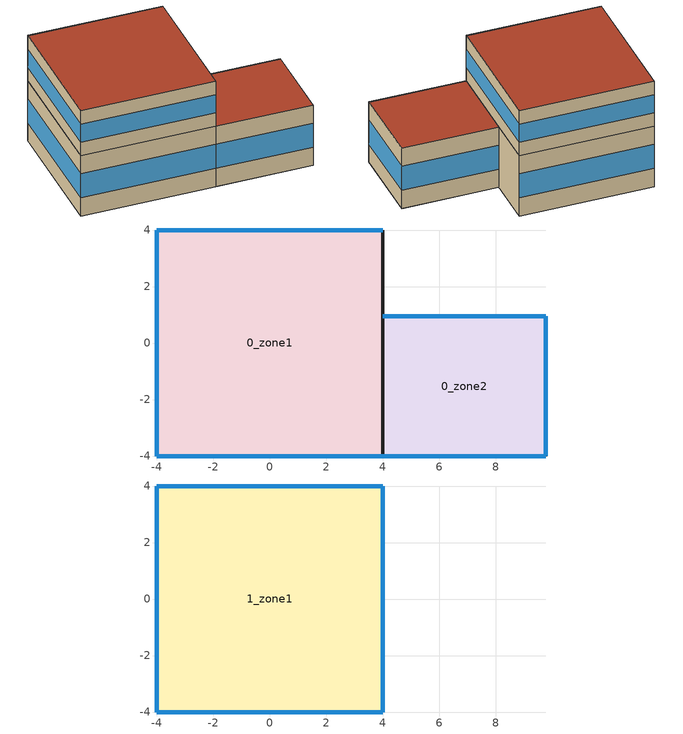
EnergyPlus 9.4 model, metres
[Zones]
0_zone1
 floor ground (wood_floor): -4,-4 -4,4 4,4 4,-4 z0
 wall outside (wood_wall): -4,4 -4,-4 4,-4 4,0.94 4,4 -4,4 z0:4
 window (wood_window): 4,4 -4,4 / -4,4 -4,-4 / -4,-4 4,-4 z1.2:2.8
 roof outside (wood_ceiling): -4,4 -4,-4 4,-4 4,4 z4
0_zone2
 floor ground (wood_floor): 4,0.94 4,-4 9.77,-4 9.77,0.94 z0
 wall outside (wood_wall): 9.77,-4 4,-4 4,0.94 9.77,0.94 9.77,-4 / 4,0.94 4,4 z0:4
 window (wood_window): 4,0.94 9.77,0.94 / 9.77,0.94 9.77,-4 / 9.77,-4 4,-4 z1.2:2.8
 roof outside (wood_ceiling): 4,-4 4,0.94 9.77,0.94 9.77,-4 z4
1_zone1
 floor outside (wood_floor): -4,4 -4,-4 4,-4 4,4 z4
 wall outside (wood_wall): 4,-4 -4,-4 -4,4 4,4 4,-4 z4:7
 window (wood_window): 4,-4 -4,-4 / -4,-4 -4,4 / -4,4 4,4 / 4,4 4,-4 z4.9:6.1
 roof outside (wood_roof): -4,-4 -4,4 4,4 4,-4 z7
[Building]
default: North Axis {deg}=180; Terrain=City; Solar Distribution=FullExterior; Maximum Number of Warmup Days=25; Minimum Number of Warmup Days=6
[Site:Location]
Abiko JPN: Latitude {deg}=35.875; Longitude {deg}=140.033; Time Zone {hr}=9; Elevation {m}=20
[SizingPeriod:DesignDay] Day of Month=21; Dry-Bulb Temperature Range Modifier Type=DefaultMultipliers; Barometric Pressure {Pa}=101097; Rain Indicator=No; Snow Indicator=No; Daylight Saving Time Indicator=No
Name | Month | Day Type | Maximum Dry-Bulb Temperature {C} | Daily Dry-Bulb Temperature Range {deltaC} | Humidity Condition Type | Wetbulb or DewPoint at Maximum Dry-Bulb {C} | Wind Speed {m/s} | Wind Direction {deg} | Solar Model Indicator | Sky Clearness | ASHRAE Clear Sky Optical Depth for Beam Irradiance (taub) | ASHRAE Clear Sky Optical Depth for Diffuse Irradiance (taud) | Enthalpy at Maximum Dry-Bulb {J/kg}
SAPPORO Ann Htg 99.6% Condns DB | 1 | WinterDesignDay | -10.6 | 0 | Wetbulb | -10.6 | 2.1 | 270 | ASHRAEClearSky | 0
SAPPORO Ann Htg 99% Condns DB | 1 | WinterDesignDay | -9.2 | 0 | Wetbulb | -9.2 | 2.1 | 270 | ASHRAEClearSky | 0
SAPPORO Ann Hum_n 99.6% Condns DP=>MCDB | 1 | WinterDesignDay | -8.4 | 0 | Dewpoint | -17.1 | 2.1 | 270 | ASHRAEClearSky | 0
SAPPORO Ann Hum_n 99% Condns DP=>MCDB | 1 | WinterDesignDay | -7.5 | 0 | Dewpoint | -15.3 | 2.1 | 270 | ASHRAEClearSky | 0
SAPPORO Ann Htg Wind 99.6% Condns WS=>MCDB | 1 | WinterDesignDay | -0.4 | 0 | Wetbulb | -0.4 | 10.5 | 270 | ASHRAEClearSky | 0
SAPPORO Ann Htg Wind 99% Condns WS=>MCDB | 1 | WinterDesignDay | -0.5 | 0 | Wetbulb | -0.5 | 9.1 | 270 | ASHRAEClearSky | 0
SAPPORO Ann Clg .4% Condns DB=>MWB | 8 | SummerDesignDay | 29.2 | 6.4 | Wetbulb | 22.8 | 3.6 | 150 | ASHRAETau |  | 0.451 | 2.116
SAPPORO Ann Clg 1% Condns DB=>MWB | 8 | SummerDesignDay | 27.6 | 6.4 | Wetbulb | 21.8 | 3.6 | 150 | ASHRAETau |  | 0.451 | 2.116
SAPPORO Ann Clg 2% Condns DB=>MWB | 8 | SummerDesignDay | 26.1 | 6.4 | Wetbulb | 20.7 | 3.6 | 150 | ASHRAETau |  | 0.451 | 2.116
SAPPORO Ann Clg .4% Condns WB=>MDB | 8 | SummerDesignDay | 27.8 | 6.4 | Wetbulb | 23.7 | 3.6 | 150 | ASHRAETau |  | 0.451 | 2.116
SAPPORO Ann Clg 1% Condns WB=>MDB | 8 | SummerDesignDay | 26.5 | 6.4 | Wetbulb | 22.8 | 3.6 | 150 | ASHRAETau |  | 0.451 | 2.116
SAPPORO Ann Clg 2% Condns WB=>MDB | 8 | SummerDesignDay | 25.2 | 6.4 | Wetbulb | 21.9 | 3.6 | 150 | ASHRAETau |  | 0.451 | 2.116
SAPPORO Ann Clg .4% Condns DP=>MDB | 8 | SummerDesignDay | 26.6 | 6.4 | Dewpoint | 22.3 | 3.6 | 150 | ASHRAETau |  | 0.451 | 2.116
SAPPORO Ann Clg 1% Condns DP=>MDB | 8 | SummerDesignDay | 25.6 | 6.4 | Dewpoint | 21.4 | 3.6 | 150 | ASHRAETau |  | 0.451 | 2.116
SAPPORO Ann Clg 2% Condns DP=>MDB | 8 | SummerDesignDay | 24.7 | 6.4 | Dewpoint | 20.6 | 3.6 | 150 | ASHRAETau |  | 0.451 | 2.116
SAPPORO Ann Clg .4% Condns Enth=>MDB | 8 | SummerDesignDay | 28 | 6.4 | Enthalpy |  | 3.6 | 150 | ASHRAETau |  | 0.451 | 2.116 | 71300
SAPPORO Ann Clg 1% Condns Enth=>MDB | 8 | SummerDesignDay | 26.6 | 6.4 | Enthalpy |  | 3.6 | 150 | ASHRAETau |  | 0.451 | 2.116 | 67800
SAPPORO Ann Clg 2% Condns Enth=>MDB | 8 | SummerDesignDay | 25.2 | 6.4 | Enthalpy |  | 3.6 | 150 | ASHRAETau |  | 0.451 | 2.116 | 64300
[Material] Roughness=Rough; Thermal Absorptance=0.9; Solar Absorptance=0.7; Visible Absorptance=0.7
Name | Thickness {m} | Conductivity {W/m-K} | Density {kg/m3} | Specific Heat {J/kg-K}
polystyreneFoam50mm | 0.05 | 0.037 | 25 | 1400
plywood12mm | 0.012 | 0.129 | 500 | 2226
gypsumBoard10mm | 0.01 | 0.213 | 1000 | 854
glassWool100mm | 0.1 | 0.044 | 16 | 838
plywood24mm | 0.024 | 0.129 | 500 | 2226
[WindowMaterial:SimpleGlazingSystem]
wood_window: U-Factor {W/m2-K}=3.4; Solar Heat Gain Coefficient=0.59; Visible Transmittance=0.55
[Construction]
wood_wall: plywood12mm, glassWool100mm, gypsumBoard10mm
wood_roof: plywood12mm, polystyreneFoam50mm, plywood24mm
wood_floor; wood_ceiling: plywood12mm, gypsumBoard10mm
wood_window: wood_window
[Zone] Type=1; Multiplier=1; Ceiling Height {m}=autocalculate; Volume {m3}=autocalculate; Floor Area {m2}=autocalculate; Part of Total Floor Area=Yes
1_zone1; 0_zone1; 0_zone2
[ZoneList]
office::office_closed: 0_zone1, 0_zone2, 1_zone1
[People]
office::office_closed_ppl: Zone or ZoneList=office::office_closed; Number of People Schedule=LEED_v4_office_occupancy; Number of People Calculation Method=People/Area; People per Zone Floor Area {person/m2}=0.15; Fraction Radiant=0.3; Sensible Heat Fraction=autocalculate; Activity Level Schedule=LEED_v4_office::office_closed_activity; Carbon Dioxide Generation Rate {m3/s-W}=3.82e-08; Enable ASHRAE 55 Comfort Warnings=No; Mean Radiant Temperature Calculation Type=ZoneAveraged; Clothing Insulation Calculation Method=ClothingInsulationSchedule
[Lights]
office::office_closed_lgt: Zone or ZoneList=office::office_closed; Schedule=LEED_v4_office_lighting; Design Level Calculation Method=Watts/Area; Watts per Zone Floor Area {W/m2}=12; Return Air Fraction=0; Fraction Radiant=0.2; Fraction Visible=0.7; Fraction Replaceable=0.1; Return Air Fraction Calculated from Plenum Temperature=No; Return Air Fraction Function of Plenum Temperature Coefficient 1=0; Return Air Fraction Function of Plenum Temperature Coefficient 2 {1/K}=0
[ElectricEquipment]
office::office_closed_eq: Zone or ZoneList=office::office_closed; Schedule=LEED_v4_office_equipment; Design Level Calculation Method=Watts/Area; Watts per Zone Floor Area {W/m2}=15; Fraction Latent=0.2; Fraction Radiant=0.1; Fraction Lost=0.7
[ZoneVentilation:DesignFlowRate]
office::office_closed: Zone or ZoneList=office::office_closed; Schedule=AllOn_EF; Design Flow Rate Calculation Method=AirChanges/Hour; Air Changes per Hour {1/hr}=0; Ventilation Type=Exhaust; Fan Pressure Rise {Pa}=0; Fan Total Efficiency=1; Constant Term Coefficient=1; Temperature Term Coefficient=0; Velocity Term Coefficient=0; Velocity Squared Term Coefficient=0; Minimum Indoor Temperature {C}=-100; Maximum Indoor Temperature {C}=100; Delta Temperature {deltaC}=-100; Minimum Outdoor Temperature {C}=-100; Maximum Outdoor Temperature {C}=100; Maximum Wind Speed {m/s}=40
[HVACTemplate:Thermostat]
office::office_closed: Heating Setpoint Schedule=LEED_v4_office::office_closed_heating_setpt; Cooling Setpoint Schedule=LEED_v4_office::office_closed_cooling_setpt
[HVACTemplate:Zone:VRF] Template Thermostat=office::office_closed; Rated Total Heating Capacity Sizing Ratio {W/W}=1; Cooling Supply Air Flow Rate {m3/s}=autosize; No Cooling Supply Air Flow Rate {m3/s}=autosize; Heating Supply Air Flow Rate {m3/s}=autosize; No Heating Supply Air Flow Rate {m3/s}=autosize; Cooling Outdoor Air Flow Rate {m3/s}=autosize; Heating Outdoor Air Flow Rate {m3/s}=autosize; No Load Outdoor Air Flow Rate {m3/s}=autosize; Outdoor Air Method=DetailedSpecification; Outdoor Air Flow Rate per Person {m3/s}=0.00944; Outdoor Air Flow Rate per Zone Floor Area {m3/s-m2}=0; Outdoor Air Flow Rate per Zone {m3/s}=0; Design Specification Outdoor Air Object=office_closed; System Availability Schedule=LEED_v4_office_hvac; Supply Air Fan placement=BlowThrough; Supply Fan Total Efficiency=0.9; Supply Fan Delta Pressure {Pa}=500; Supply Fan Motor Efficiency=0.9; Cooling Coil Type=VariableRefrigerantFlowDX; Cooling Coil Gross Rated Total Capacity {W}=autosize; Cooling Coil Gross Rated Sensible Heat Ratio=autosize; Heat Pump Heating Coil Type=VariableRefrigerantFlowDX; Heat Pump Heating Coil Gross Rated Capacity {W}=autosize; Zone Terminal Unit On Parasitic Electric Energy Use {W}=0; Zone Terminal Unit Off Parasitic Electric Energy Use {W}=0; Zone Cooling Design Supply Air Temperature Input Method=TemperatureDifference; Zone Cooling Design Supply Air Temperature {C}=14; Zone Cooling Design Supply Air Temperature Difference {deltaC}=11; Zone Heating Design Supply Air Temperature Input Method=TemperatureDifference; Zone Heating Design Supply Air Temperature {C}=14; Zone Heating Design Supply Air Temperature Difference {deltaC}=11; Baseboard Heating Type=None; Baseboard Heating Capacity {W}=autosize
Name | Template VRF System
0_zone1 | VRF_0_zone1
0_zone2 | VRF_0_zone2
1_zone1 | VRF_1_zone1
[HVACTemplate:System:VRF] System Availability Schedule=LEED_v4_office_hvac; Gross Rated Total Cooling Capacity {W}=autosize; Gross Rated Cooling COP {W/W}=3; Minimum Outdoor Temperature in Cooling Mode {C}=-6; Maximum Outdoor Temperature in Cooling Mode {C}=43; Gross Rated Heating Capacity {W}=autosize; Rated Heating Capacity Sizing Ratio {W/W}=1; Gross Rated Heating COP {W/W}=3; Minimum Outdoor Temperature in Heating Mode {C}=-20; Maximum Outdoor Temperature in Heating Mode {C}=16; Minimum Heat Pump Part-Load Ratio=0.15; Master Thermostat Priority Control Type=LoadPriority; Heat Pump Waste Heat Recovery=No; Equivalent Piping Length used for Piping Correction Factor in Cooling Mode {m}=30; Vertical Height used for Piping Correction Factor {m}=10; Equivalent Piping Length used for Piping Correction Factor in Heating Mode {m}=30; Crankcase Heater Power per Compressor {W}=33; Number of Compressors=2; Ratio of Compressor Size to Total Compressor Capacity {W/W}=0.5; Maximum Outdoor Dry-bulb Temperature for Crankcase Heater {C}=5; Defrost Strategy=Resistive; Defrost Control=Timed; Defrost Time Period Fraction=0.058333; Resistive Defrost Heater Capacity {W}=autosize; Maximum Outdoor Dry-bulb Temperature for Defrost Operation {C}=5; Condenser Type=AirCooled; Water Condenser Volume Flow Rate {m3/s}=autosize; Evaporative Condenser Effectiveness=0.9; Evaporative Condenser Air Flow Rate {m3/s}=autosize; Evaporative Condenser Pump Rated Power Consumption {W}=0; Basin Heater Capacity {W/K}=0; Basin Heater Setpoint Temperature {C}=2; Fuel Type=Electricity; Minimum Outdoor Temperature in Heat Recovery Mode {C}=-15; Maximum Outdoor Temperature in Heat Recovery Mode {C}=45
VRF_1_zone1; VRF_0_zone1; VRF_0_zone2
[DesignSpecification:OutdoorAir]
office_closed: Outdoor Air Method=Sum; Outdoor Air Flow per Person {m3/s-person}=0.0025; Outdoor Air Flow per Zone Floor Area {m3/s-m2}=0.0003; Outdoor Air Flow per Zone {m3/s}=0; Outdoor Air Flow Air Changes per Hour {1/hr}=0
[Schedule:Day:Interval]
LEED_v4_office::office_closed_heating_setpt_day_heatingday; LEED_v4_office::office_closed_heating_setpt_day_coolingday; LEED_v4_office::office_closed_heating_setpt_day_weekday: No, 1:00, 10, 2:00, 10, 3:00, 10, 4:00, 10, 5:00, 10, 6:00, 10, 7:00, 22, 8:00, 22, 9:00, 22, 10:00, 22, 11:00, 22, 12:00, 22, 13:00, 22, 14:00, 22, 15:00, 22, 16:00, 22, 17:00, 22, 18:00, 22, 19:00, 22, 20:00, 22, 21:00, 22, 22:00, 22, 23:00, 10, 24:00, 10
LEED_v4_office_lighting_day_saturday; LEED_v4_office_occupancy_day_saturday; LEED_v4_office_equipment_day_saturday: No, 1:00, 0, 2:00, 0, 3:00, 0, 4:00, 0, 5:00, 0, 6:00, 0, 7:00, 0.1, 8:00, 0.1, 9:00, 0.3, 10:00, 0.3, 11:00, 0.3, 12:00, 0.3, 13:00, 0.1, 14:00, 0.1, 15:00, 0.1, 16:00, 0.1, 17:00, 0.1, 18:00, 0.05, 19:00, 0.05, 20:00, 0, 21:00, 0, 22:00, 0, 23:00, 0, 24:00, 0
LEED_v4_office_lighting_day_sunday; LEED_v4_office_equipment_day_sunday; LEED_v4_office_occupancy_day_sunday: No, 1:00, 0, 2:00, 0, 3:00, 0, 4:00, 0, 5:00, 0, 6:00, 0, 7:00, 0.05, 8:00, 0.05, 9:00, 0.05, 10:00, 0.05, 11:00, 0.05, 12:00, 0.05, 13:00, 0.05, 14:00, 0.05, 15:00, 0.05, 16:00, 0.05, 17:00, 0.05, 18:00, 0.05, 19:00, 0, 20:00, 0, 21:00, 0, 22:00, 0, 23:00, 0, 24:00, 0
LEED_v4_office::office_closed_cooling_setpt_day_weekday; LEED_v4_office::office_closed_cooling_setpt_day_heatingday; LEED_v4_office::office_closed_cooling_setpt_day_coolingday: No, 1:00, 40, 2:00, 40, 3:00, 40, 4:00, 40, 5:00, 40, 6:00, 40, 7:00, 26, 8:00, 26, 9:00, 26, 10:00, 26, 11:00, 26, 12:00, 26, 13:00, 26, 14:00, 26, 15:00, 26, 16:00, 26, 17:00, 26, 18:00, 26, 19:00, 26, 20:00, 26, 21:00, 26, 22:00, 26, 23:00, 40, 24:00, 40
LEED_v4_office::office_closed_heating_setpt_day_saturday: No, 1:00, 10, 2:00, 10, 3:00, 10, 4:00, 10, 5:00, 10, 6:00, 10, 7:00, 22, 8:00, 22, 9:00, 22, 10:00, 22, 11:00, 22, 12:00, 22, 13:00, 22, 14:00, 22, 15:00, 22, 16:00, 22, 17:00, 22, 18:00, 22, 19:00, 10, 20:00, 10, 21:00, 10, 22:00, 10, 23:00, 10, 24:00, 10
LEED_v4_office_occupancy_day_coolingday; LEED_v4_office_equipment_day_coolingday; LEED_v4_office_occupancy_day_heatingday; LEED_v4_office_equipment_day_weekday; LEED_v4_office_lighting_day_heatingday; LEED_v4_office_equipment_day_heatingday; LEED_v4_office_occupancy_day_weekday; LEED_v4_office_lighting_day_coolingday; LEED_v4_office_lighting_day_weekday: No, 1:00, 0, 2:00, 0, 3:00, 0, 4:00, 0, 5:00, 0, 6:00, 0, 7:00, 0.1, 8:00, 0.2, 9:00, 0.95, 10:00, 0.95, 11:00, 0.95, 12:00, 0.95, 13:00, 0.5, 14:00, 0.95, 15:00, 0.95, 16:00, 0.95, 17:00, 0.95, 18:00, 0.3, 19:00, 0.1, 20:00, 0.1, 21:00, 0.1, 22:00, 0.1, 23:00, 0.05, 24:00, 0.05
LEED_v4_office::office_closed_activity_day_weekday; LEED_v4_office::office_closed_activity_day_heatingday; LEED_v4_office::office_closed_activity_day_saturday; LEED_v4_office::office_closed_activity_day_sunday; LEED_v4_office::office_closed_activity_day_coolingday: No, 1:00, 130, 2:00, 130, 3:00, 130, 4:00, 130, 5:00, 130, 6:00, 130, 7:00, 130, 8:00, 130, 9:00, 130, 10:00, 130, 11:00, 130, 12:00, 130, 13:00, 130, 14:00, 130, 15:00, 130, 16:00, 130, 17:00, 130, 18:00, 130, 19:00, 130, 20:00, 130, 21:00, 130, 22:00, 130, 23:00, 130, 24:00, 130
LEED_v4_office_hvac_day_weekday; LEED_v4_office_hvac_day_heatingday; LEED_v4_office_hvac_day_coolingday: No, 1:00, 0, 2:00, 0, 3:00, 0, 4:00, 0, 5:00, 0, 6:00, 0, 7:00, 1, 8:00, 1, 9:00, 1, 10:00, 1, 11:00, 1, 12:00, 1, 13:00, 1, 14:00, 1, 15:00, 1, 16:00, 1, 17:00, 1, 18:00, 1, 19:00, 1, 20:00, 1, 21:00, 1, 22:00, 1, 23:00, 0, 24:00, 0
LEED_v4_office_hvac_day_sunday: No, 1:00, 0, 2:00, 0, 3:00, 0, 4:00, 0, 5:00, 0, 6:00, 0, 7:00, 0, 8:00, 0, 9:00, 0, 10:00, 0, 11:00, 0, 12:00, 0, 13:00, 0, 14:00, 0, 15:00, 0, 16:00, 0, 17:00, 0, 18:00, 0, 19:00, 0, 20:00, 0, 21:00, 0, 22:00, 0, 23:00, 0, 24:00, 0
LEED_v4_office::office_closed_heating_setpt_day_sunday: No, 1:00, 10, 2:00, 10, 3:00, 10, 4:00, 10, 5:00, 10, 6:00, 10, 7:00, 10, 8:00, 10, 9:00, 10, 10:00, 10, 11:00, 10, 12:00, 10, 13:00, 10, 14:00, 10, 15:00, 10, 16:00, 10, 17:00, 10, 18:00, 10, 19:00, 10, 20:00, 10, 21:00, 10, 22:00, 10, 23:00, 10, 24:00, 10
LEED_v4_office_hvac_day_saturday: No, 1:00, 0, 2:00, 0, 3:00, 0, 4:00, 0, 5:00, 0, 6:00, 0, 7:00, 1, 8:00, 1, 9:00, 1, 10:00, 1, 11:00, 1, 12:00, 1, 13:00, 1, 14:00, 1, 15:00, 1, 16:00, 1, 17:00, 1, 18:00, 1, 19:00, 0, 20:00, 0, 21:00, 0, 22:00, 0, 23:00, 0, 24:00, 0
LEED_v4_office::office_closed_cooling_setpt_day_saturday: No, 1:00, 40, 2:00, 40, 3:00, 40, 4:00, 40, 5:00, 40, 6:00, 40, 7:00, 26, 8:00, 26, 9:00, 26, 10:00, 26, 11:00, 26, 12:00, 26, 13:00, 26, 14:00, 26, 15:00, 26, 16:00, 26, 17:00, 26, 18:00, 26, 19:00, 40, 20:00, 40, 21:00, 40, 22:00, 40, 23:00, 40, 24:00, 40
LEED_v4_office::office_closed_cooling_setpt_day_sunday: No, 1:00, 40, 2:00, 40, 3:00, 40, 4:00, 40, 5:00, 40, 6:00, 40, 7:00, 40, 8:00, 40, 9:00, 40, 10:00, 40, 11:00, 40, 12:00, 40, 13:00, 40, 14:00, 40, 15:00, 40, 16:00, 40, 17:00, 40, 18:00, 40, 19:00, 40, 20:00, 40, 21:00, 40, 22:00, 40, 23:00, 40, 24:00, 40
[Schedule:Week:Daily]
LEED_v4_office_occupancy_week: LEED_v4_office_occupancy_day_sunday, LEED_v4_office_occupancy_day_weekday, LEED_v4_office_occupancy_day_weekday, LEED_v4_office_occupancy_day_weekday, LEED_v4_office_occupancy_day_weekday, LEED_v4_office_occupancy_day_weekday, LEED_v4_office_occupancy_day_saturday, LEED_v4_office_occupancy_day_sunday, LEED_v4_office_occupancy_day_coolingday, LEED_v4_office_occupancy_day_heatingday, LEED_v4_office_occupancy_day_sunday, LEED_v4_office_occupancy_day_sunday
LEED_v4_office_hvac_week: LEED_v4_office_hvac_day_sunday, LEED_v4_office_hvac_day_weekday, LEED_v4_office_hvac_day_weekday, LEED_v4_office_hvac_day_weekday, LEED_v4_office_hvac_day_weekday, LEED_v4_office_hvac_day_weekday, LEED_v4_office_hvac_day_saturday, LEED_v4_office_hvac_day_sunday, LEED_v4_office_hvac_day_coolingday, LEED_v4_office_hvac_day_heatingday, LEED_v4_office_hvac_day_sunday, LEED_v4_office_hvac_day_sunday
LEED_v4_office_lighting_week: LEED_v4_office_lighting_day_sunday, LEED_v4_office_lighting_day_weekday, LEED_v4_office_lighting_day_weekday, LEED_v4_office_lighting_day_weekday, LEED_v4_office_lighting_day_weekday, LEED_v4_office_lighting_day_weekday, LEED_v4_office_lighting_day_saturday, LEED_v4_office_lighting_day_sunday, LEED_v4_office_lighting_day_coolingday, LEED_v4_office_lighting_day_heatingday, LEED_v4_office_lighting_day_sunday, LEED_v4_office_lighting_day_sunday
LEED_v4_office_equipment_week: LEED_v4_office_equipment_day_sunday, LEED_v4_office_equipment_day_weekday, LEED_v4_office_equipment_day_weekday, LEED_v4_office_equipment_day_weekday, LEED_v4_office_equipment_day_weekday, LEED_v4_office_equipment_day_weekday, LEED_v4_office_equipment_day_saturday, LEED_v4_office_equipment_day_sunday, LEED_v4_office_equipment_day_coolingday, LEED_v4_office_equipment_day_heatingday, LEED_v4_office_equipment_day_sunday, LEED_v4_office_equipment_day_sunday
LEED_v4_office::office_closed_cooling_setpt_week: LEED_v4_office::office_closed_cooling_setpt_day_sunday, LEED_v4_office::office_closed_cooling_setpt_day_weekday, LEED_v4_office::office_closed_cooling_setpt_day_weekday, LEED_v4_office::office_closed_cooling_setpt_day_weekday, LEED_v4_office::office_closed_cooling_setpt_day_weekday, LEED_v4_office::office_closed_cooling_setpt_day_weekday, LEED_v4_office::office_closed_cooling_setpt_day_saturday, LEED_v4_office::office_closed_cooling_setpt_day_sunday, LEED_v4_office::office_closed_cooling_setpt_day_coolingday, LEED_v4_office::office_closed_cooling_setpt_day_heatingday, LEED_v4_office::office_closed_cooling_setpt_day_sunday, LEED_v4_office::office_closed_cooling_setpt_day_sunday
LEED_v4_office::office_closed_heating_setpt_week: LEED_v4_office::office_closed_heating_setpt_day_sunday, LEED_v4_office::office_closed_heating_setpt_day_weekday, LEED_v4_office::office_closed_heating_setpt_day_weekday, LEED_v4_office::office_closed_heating_setpt_day_weekday, LEED_v4_office::office_closed_heating_setpt_day_weekday, LEED_v4_office::office_closed_heating_setpt_day_weekday, LEED_v4_office::office_closed_heating_setpt_day_saturday, LEED_v4_office::office_closed_heating_setpt_day_sunday, LEED_v4_office::office_closed_heating_setpt_day_coolingday, LEED_v4_office::office_closed_heating_setpt_day_heatingday, LEED_v4_office::office_closed_heating_setpt_day_sunday, LEED_v4_office::office_closed_heating_setpt_day_sunday
LEED_v4_office::office_closed_activity_week: LEED_v4_office::office_closed_activity_day_sunday, LEED_v4_office::office_closed_activity_day_weekday, LEED_v4_office::office_closed_activity_day_weekday, LEED_v4_office::office_closed_activity_day_weekday, LEED_v4_office::office_closed_activity_day_weekday, LEED_v4_office::office_closed_activity_day_weekday, LEED_v4_office::office_closed_activity_day_saturday, LEED_v4_office::office_closed_activity_day_sunday, LEED_v4_office::office_closed_activity_day_coolingday, LEED_v4_office::office_closed_activity_day_heatingday, LEED_v4_office::office_closed_activity_day_sunday, LEED_v4_office::office_closed_activity_day_sunday
[Schedule:Year]
LEED_v4_office_occupancy: LEED_v4_office_occupancy_week, 1, 1, 12, 31
LEED_v4_office_hvac: LEED_v4_office_hvac_week, 1, 1, 12, 31
LEED_v4_office_lighting: LEED_v4_office_lighting_week, 1, 1, 12, 31
LEED_v4_office_equipment: LEED_v4_office_equipment_week, 1, 1, 12, 31
LEED_v4_office::office_closed_cooling_setpt: LEED_v4_office::office_closed_cooling_setpt_week, 1, 1, 12, 31
LEED_v4_office::office_closed_heating_setpt: LEED_v4_office::office_closed_heating_setpt_week, 1, 1, 12, 31
LEED_v4_office::office_closed_activity: LEED_v4_office::office_closed_activity_week, 1, 1, 12, 31
[Schedule:Constant]
AllOn_EF: Hourly Value=1
